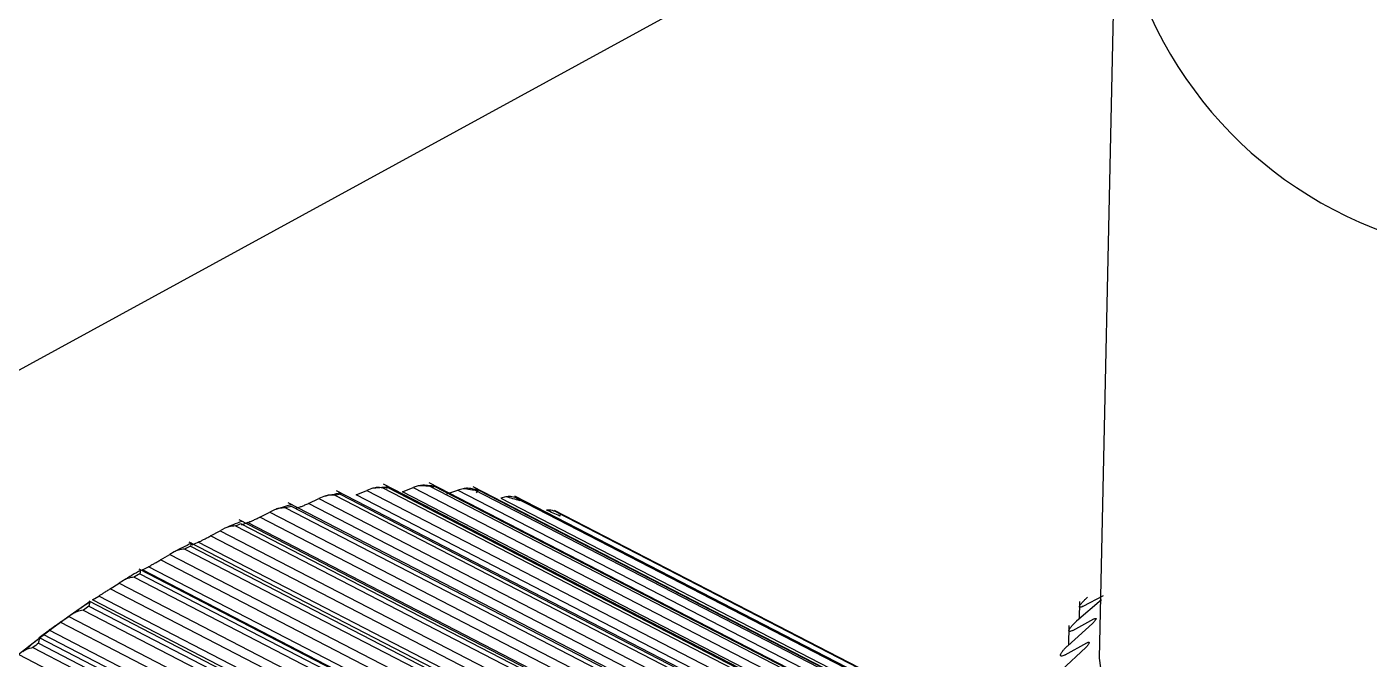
# Model space of a CAD drawing. Header units: millimetres. Extents: x 0 to 279, y 0 to 216.
# Drawn here: x 99.852 to 102.952, y 56.394 to 57.854 of the extents above; entities that cross this region are included whole.
import ezdxf

# ---------------------------------------------------------------- set-up
doc = ezdxf.new("R2010")
doc.units = ezdxf.units.MM

msp = doc.modelspace()

# ---------------------------------------------------------------- linework, layer by layer
at = {"color": 7, "linetype": 'Continuous', "lineweight": 25}
for p, q in [((98.456, 56.3089), (102.401, 58.4647)), ((102.3665, 58.165), (102.3283, 56.3962)), ((100.6484, 56.7876), (100.6368, 56.7832)), ((100.6736, 56.7891), (101.6431, 56.2884)), ((101.6784, 56.2797), (100.6757, 56.7976)), ((100.6828, 56.7875), (100.6853, 56.7911)), ((100.6857, 56.7902), (101.6552, 56.2895)), ((100.7191, 56.7803), (100.7441, 56.7897)), ((100.7558, 56.7936), (100.7441, 56.7897)), ((100.7441, 56.7897), (101.7463, 56.2721)), ((100.781, 56.7937), (101.7503, 56.2931)), ((101.7836, 56.283), (100.7811, 56.8007)), ((100.7884, 56.7887), (100.7915, 56.7929)), ((100.7927, 56.7934), (101.762, 56.2928)), ((100.8593, 56.7872), (100.8474, 56.7838)), ((101.8848, 56.274), (100.8823, 56.7916)), ((100.5025, 56.7534), (100.5263, 56.7644)), ((100.5376, 56.7693), (100.5263, 56.7644)), ((100.5263, 56.7644), (101.5286, 56.2466)), ((100.5629, 56.7721), (101.5323, 56.2712)), ((101.5697, 56.2642), (100.567, 56.7822)), ((100.5735, 56.7739), (100.5756, 56.7769)), ((100.5753, 56.7746), (101.5448, 56.2738)), ((100.6124, 56.773), (100.6368, 56.7832)), ((101.6393, 56.2425), (100.6124, 56.773)), ((100.6368, 56.7832), (101.6391, 56.2655)), ((101.746, 56.25), (100.7191, 56.7803)), ((100.822, 56.7754), (100.8474, 56.7838)), ((100.8474, 56.7838), (101.8495, 56.2664)), ((100.8843, 56.7858), (101.8536, 56.2853)), ((100.8899, 56.7776), (100.8935, 56.7822)), ((100.8955, 56.7842), (101.8648, 56.2837)), ((100.9582, 56.7685), (100.9462, 56.7657)), ((100.9462, 56.7657), (101.9482, 56.2483)), ((101.9813, 56.2529), (100.9789, 56.7704)), ((100.9829, 56.7656), (101.9521, 56.2652)), ((100.9935, 56.7626), (101.9627, 56.2622)), ((100.3901, 56.7217), (100.4131, 56.7334)), ((100.4241, 56.7387), (100.4131, 56.7334)), ((100.4131, 56.7334), (101.4155, 56.2154)), ((100.4494, 56.7428), (101.4189, 56.2418)), ((101.4155, 56.2586), (100.4555, 56.7546)), ((100.4621, 56.7466), (101.4316, 56.2457)), ((101.5295, 56.2228), (100.5025, 56.7534)), ((102.0725, 56.2196), (101.0701, 56.7371)), ((101.0761, 56.7332), (102.0453, 56.2328)), ((101.0862, 56.7288), (102.0553, 56.2285)), ((100.3088, 56.696), (100.2981, 56.6903)), ((100.3338, 56.7013), (101.3034, 56.2002)), ((101.3033, 56.2182), (100.3419, 56.7151)), ((100.3468, 56.7065), (101.3163, 56.2054)), ((100.3478, 56.7041), (100.3616, 56.709)), ((101.4075, 56.1684), (100.3616, 56.709)), ((101.4171, 56.191), (100.3901, 56.7217)), ((101.2297, 56.1454), (100.2269, 56.6639)), ((100.2338, 56.6576), (100.2478, 56.6639)), ((101.2938, 56.1231), (100.2478, 56.6639)), ((100.2759, 56.6781), (100.2981, 56.6903)), ((101.3029, 56.1472), (100.2759, 56.6781)), ((100.2981, 56.6903), (101.3005, 56.1722)), ((100.1605, 56.6229), (100.1818, 56.6355)), ((100.1922, 56.6415), (100.1818, 56.6355)), ((100.1818, 56.6355), (101.1842, 56.1172)), ((100.217, 56.648), (101.1866, 56.1467)), ((100.23, 56.6545), (101.1996, 56.1532)), ((100.2312, 56.6601), (100.2319, 56.6613)), ((101.1141, 56.0826), (100.1113, 56.6012)), ((100.1189, 56.5996), (100.133, 56.6072)), ((101.179, 56.0663), (100.133, 56.6072)), ((101.1875, 56.0918), (100.1605, 56.6229)), ((100.0751, 56.5755), (100.0651, 56.5692)), ((100.0996, 56.5831), (101.0692, 56.0816)), ((100.1127, 56.5908), (101.0822, 56.0894)), ((100.1146, 56.5987), (100.1149, 56.5992)), ((101.165, 56.0586), (100.1189, 56.5996)), ((100.0039, 56.5304), (100.0179, 56.5394)), ((101.0639, 55.9982), (100.0179, 56.5394)), ((100.0447, 56.5563), (100.0651, 56.5692)), ((101.0717, 56.0251), (100.0447, 56.5563)), ((100.0651, 56.5692), (101.0675, 56.0507)), ((102.2914, 56.5159), (102.338, 56.541)), ((99.9962, 56.5256), (99.9924, 56.5232)), ((99.9953, 56.516), (100.9649, 56.0143)), ((100.9985, 56.0087), (99.9957, 56.5275)), ((99.998, 56.526), (99.9979, 56.5258)), ((101.0499, 55.9892), (100.0039, 56.5304)), ((102.3334, 56.5308), (102.2759, 56.481)), ((102.2829, 56.5264), (102.2821, 56.4863)), ((99.9292, 56.4789), (99.9487, 56.4919)), ((100.9562, 55.9474), (99.9292, 56.4789)), ((99.9582, 56.4984), (99.9487, 56.4919)), ((99.9487, 56.4919), (100.9511, 55.9732)), ((99.9823, 56.507), (100.9519, 56.0053)), ((102.2677, 56.4601), (102.3161, 56.4865)), ((99.8893, 56.4505), (99.9032, 56.4608)), ((100.9353, 55.9091), (99.8893, 56.4505)), ((100.9492, 55.9194), (99.9032, 56.4608)), ((102.3125, 56.4761), (102.2557, 56.4247)), ((102.2583, 56.471), (102.2574, 56.4262)), ((99.8659, 56.4202), (100.8355, 55.9184)), ((99.8788, 56.4304), (100.8484, 55.9285)), ((99.882, 56.4426), (99.88, 56.4424)), ((100.8838, 55.9242), (99.881, 56.4432)), ((99.882, 56.4426), (99.8816, 56.4416)), ((102.2971, 56.4208), (102.2411, 56.3679)), ((102.2496, 56.4036), (102.2996, 56.4313)), ((99.8332, 56.4041), (100.8356, 55.8852))]:
    msp.add_line(p, q, dxfattribs=at)
at = {"color": 7, "linetype": 'Continuous', "lineweight": 25, "flags": 128}
msp.add_lwpolyline([(102.3283, 56.3962), (102.3529, 56.2181), (102.4556, 56.0108), (102.6342, 55.8171), (102.8815, 55.6452), (103.1873, 55.502), (103.5391, 55.3936), (103.9225, 55.3245), (104.3216, 55.2975), (104.7199, 55.3137), (105.1011, 55.3725), (105.2233, 55.4017)], dxfattribs=at)
at = {"color": 8, "linetype": 'Continuous', "lineweight": 25}
msp.add_arc((103.3138, 58.2756), 0.9537, 186.6511, 250.2988, dxfattribs=at)
at = {"color": 7, "linetype": 'Continuous', "lineweight": 25}
for centre, radius, start, end in [((100.7584, 55.8021), 0.9917, 94.23, 96.3735), ((100.7716, 55.7994), 0.9945, 94.9515, 95.6522), ((100.7542, 55.9118), 0.8819, 87.5789, 89.8962), ((100.7673, 55.9094), 0.8844, 88.3587, 89.1162), ((100.7607, 55.9932), 0.8001, 80.4497, 82.9217), ((100.7787, 55.666), 1.1293, 100.3628, 102.3287), ((100.7919, 55.6629), 1.1326, 101.0247, 101.6673), ((100.7738, 55.9911), 0.8024, 81.2814, 82.0895), ((100.7717, 56.0461), 0.7461, 72.9343, 75.5237), ((100.7848, 56.0441), 0.7482, 73.8052, 74.6517), ((100.8192, 55.5064), 1.2941, 105.9782, 107.7738), ((100.8325, 55.5027), 1.2979, 106.5829, 107.1698), ((100.7804, 56.0714), 0.7193, 65.1763, 67.8291), ((100.7936, 56.0695), 0.7213, 66.0683, 66.9355), ((100.8825, 55.3273), 1.484, 111.1051, 112.7443), ((100.8961, 55.3232), 1.4884, 111.6572, 112.193), ((100.9698, 55.134), 1.6962, 115.7879, 117.2878), ((100.9836, 55.1293), 1.7012, 116.2931, 116.7834), ((101.0803, 54.9322), 1.9263, 120.0778, 121.4559), ((101.0945, 54.9269), 1.932, 120.542, 120.9925), ((101.8178, 53.9042), 3.1923, 124.8766, 180.3002), ((101.2117, 54.7281), 2.1691, 124.0264, 125.2999), ((101.2262, 54.7221), 2.1755, 124.4554, 124.8717), ((101.3597, 54.528), 2.4181, 127.6829, 128.8676), ((101.3747, 54.5214), 2.4253, 128.082, 128.4692)]:
    msp.add_arc(centre, radius, start, end, dxfattribs=at)
for points, knots in [([(100.6736, 56.7891), (100.6686, 56.7897), (100.6601, 56.7908), (100.6518, 56.7885), (100.6484, 56.7876)], [0, 0, 0, 0, 0.593636, 1, 1, 1, 1]), ([(100.6853, 56.7911), (100.6855, 56.7917), (100.6861, 56.7932), (100.6859, 56.7913), (100.6857, 56.7902)], [0, 0, 0, 0, 0.406364, 1, 1, 1, 1]), ([(100.781, 56.7937), (100.776, 56.7946), (100.7677, 56.7961), (100.7593, 56.7944), (100.7558, 56.7936)], [0, 0, 0, 0, 0.5936359, 1, 1, 1, 1]), ([(100.7915, 56.7929), (100.7918, 56.7936), (100.7927, 56.7956), (100.7927, 56.7942), (100.7927, 56.7934)], [0, 0, 0, 0, 0.406364, 1, 1, 1, 1]), ([(100.8843, 56.7858), (100.8794, 56.787), (100.8712, 56.7891), (100.8628, 56.7878), (100.8593, 56.7872)], [0, 0, 0, 0, 0.593636, 1, 1, 1, 1]), ([(100.5629, 56.7721), (100.5578, 56.7724), (100.5492, 56.773), (100.5409, 56.7704), (100.5376, 56.7693)], [0, 0, 0, 0, 0.593636, 1, 1, 1, 1]), ([(100.5756, 56.7769), (100.5757, 56.7773), (100.5759, 56.7783), (100.5755, 56.776), (100.5753, 56.7746)], [0, 0, 0, 0, 0.406364, 1, 1, 1, 1]), ([(100.8935, 56.7822), (100.894, 56.7832), (100.8952, 56.7856), (100.8954, 56.7847), (100.8955, 56.7842)], [0, 0, 0, 0, 0.4063641, 1, 1, 1, 1]), ([(100.9829, 56.7656), (100.9781, 56.7671), (100.9701, 56.7697), (100.9616, 56.7688), (100.9582, 56.7685)], [0, 0, 0, 0, 0.593636, 1, 1, 1, 1]), ([(100.9906, 56.7593), (100.9913, 56.7605), (100.9929, 56.7632), (100.9933, 56.7628), (100.9935, 56.7626)], [0, 0, 0, 0, 0.406364, 1, 1, 1, 1]), ([(100.4494, 56.7428), (100.4442, 56.7428), (100.4356, 56.7429), (100.4275, 56.7399), (100.4241, 56.7387)], [0, 0, 0, 0, 0.5936359, 1, 1, 1, 1]), ([(100.4736, 56.7423), (100.4755, 56.7428), (100.4792, 56.7439), (100.4865, 56.7465), (100.4945, 56.7497), (100.4998, 56.7521), (100.5025, 56.7534)], [0, 0, 0, 0, 0.226656, 0.465275, 0.722414, 1, 1, 1, 1]), ([(101.0761, 56.7332), (101.0715, 56.735), (101.0637, 56.738), (101.0553, 56.7377), (101.0518, 56.7375)], [0, 0, 0, 0, 0.5936359, 1, 1, 1, 1]), ([(101.0824, 56.7242), (101.0832, 56.7255), (101.0851, 56.7287), (101.0858, 56.7288), (101.0862, 56.7288)], [0, 0, 0, 0, 0.406364, 1, 1, 1, 1]), ([(100.3338, 56.7013), (100.3287, 56.7011), (100.3201, 56.7007), (100.312, 56.6973), (100.3088, 56.696)], [0, 0, 0, 0, 0.593636, 1, 1, 1, 1]), ([(100.3616, 56.709), (100.3634, 56.7097), (100.3671, 56.7111), (100.3743, 56.7141), (100.3822, 56.7178), (100.3874, 56.7204), (100.3901, 56.7217)], [0, 0, 0, 0, 0.222819, 0.458011, 0.718705, 1, 1, 1, 1]), ([(100.2478, 56.6639), (100.2496, 56.6647), (100.2533, 56.6664), (100.2603, 56.6699), (100.2681, 56.6739), (100.2732, 56.6767), (100.2759, 56.6781)], [0, 0, 0, 0, 0.2194358, 0.4517255, 0.7154395, 1, 1, 1, 1]), ([(100.217, 56.648), (100.2119, 56.6475), (100.2032, 56.6467), (100.1954, 56.643), (100.1922, 56.6415)], [0, 0, 0, 0, 0.5936359, 1, 1, 1, 1]), ([(100.2319, 56.6613), (100.2317, 56.6611), (100.2311, 56.6606), (100.2304, 56.6568), (100.23, 56.6545)], [0, 0, 0, 0, 0.406364, 1, 1, 1, 1]), ([(100.133, 56.6072), (100.1348, 56.6082), (100.1384, 56.6102), (100.1453, 56.6141), (100.1529, 56.6184), (100.1579, 56.6214), (100.1605, 56.6229)], [0, 0, 0, 0, 0.216357, 0.445782, 0.71228, 1, 1, 1, 1]), ([(100.0996, 56.5831), (100.0945, 56.5823), (100.0858, 56.5811), (100.0782, 56.5771), (100.0751, 56.5755)], [0, 0, 0, 0, 0.593636, 1, 1, 1, 1]), ([(100.1149, 56.5992), (100.1146, 56.5987), (100.1138, 56.5977), (100.1131, 56.5934), (100.1127, 56.5908)], [0, 0, 0, 0, 0.406364, 1, 1, 1, 1]), ([(100.0179, 56.5394), (100.0197, 56.5405), (100.0233, 56.5428), (100.03, 56.5471), (100.0374, 56.5517), (100.0422, 56.5548), (100.0447, 56.5563)], [0, 0, 0, 0, 0.216357, 0.445782, 0.71228, 1, 1, 1, 1]), ([(99.9979, 56.5258), (99.9975, 56.5252), (99.9965, 56.5236), (99.9958, 56.5188), (99.9953, 56.516)], [0, 0, 0, 0, 0.406364, 1, 1, 1, 1]), ([(102.2914, 56.5159), (102.2897, 56.5151), (102.2865, 56.5135), (102.2835, 56.5133), (102.2824, 56.5144), (102.283, 56.5165), (102.2845, 56.5189), (102.2867, 56.522), (102.2904, 56.5261), (102.2957, 56.5314), (102.2995, 56.5347), (102.3016, 56.5365)], [0, 0, 0, 0, 0.154414, 0.286719, 0.400039, 0.499309, 0.558602, 0.620022, 0.738077, 0.857568, 1, 1, 1, 1]), ([(99.9032, 56.4608), (99.905, 56.462), (99.9086, 56.4647), (99.9151, 56.4693), (99.9222, 56.4742), (99.9268, 56.4773), (99.9292, 56.4789)], [0, 0, 0, 0, 0.216357, 0.445782, 0.71228, 1, 1, 1, 1]), ([(99.9823, 56.507), (99.9772, 56.506), (99.9687, 56.5043), (99.9613, 56.5001), (99.9582, 56.4984)], [0, 0, 0, 0, 0.5936359, 1, 1, 1, 1]), ([(102.2677, 56.4601), (102.2659, 56.4592), (102.2626, 56.4576), (102.2593, 56.4572), (102.2579, 56.4583), (102.2582, 56.4605), (102.2594, 56.463), (102.2614, 56.4661), (102.265, 56.4704), (102.2701, 56.4758), (102.2739, 56.4792), (102.2759, 56.481)], [0, 0, 0, 0, 0.154418, 0.286727, 0.400049, 0.499322, 0.558051, 0.618994, 0.741866, 0.859454, 1, 1, 1, 1]), ([(102.3161, 56.4865), (102.3169, 56.4869), (102.3186, 56.4877), (102.3202, 56.4879), (102.321, 56.4874), (102.3209, 56.4861), (102.3199, 56.4842), (102.3181, 56.4818), (102.3156, 56.4789), (102.3136, 56.4771), (102.3125, 56.4761)], [0, 0, 0, 0, 0.1495539, 0.2867417, 0.39793, 0.4999982, 0.6020898, 0.7132224, 0.8504561, 1, 1, 1, 1]), ([(99.88, 56.4424), (99.8799, 56.4425), (99.8796, 56.4426), (99.8811, 56.4441), (99.8841, 56.4465), (99.8876, 56.4492), (99.8893, 56.4505)], [0, 0, 0, 0, 0.258795, 0.499128, 0.756621, 1, 1, 1, 1]), ([(99.8659, 56.4202), (99.8609, 56.419), (99.8524, 56.417), (99.8452, 56.4125), (99.8423, 56.4107)], [0, 0, 0, 0, 0.593636, 1, 1, 1, 1]), ([(99.8816, 56.4416), (99.8811, 56.4408), (99.8799, 56.4387), (99.8792, 56.4335), (99.8788, 56.4304)], [0, 0, 0, 0, 0.406364, 1, 1, 1, 1]), ([(102.2496, 56.4036), (102.2477, 56.4027), (102.2442, 56.401), (102.2406, 56.4005), (102.2389, 56.4016), (102.2389, 56.4037), (102.2399, 56.4062), (102.2417, 56.4094), (102.2451, 56.4139), (102.2501, 56.4195), (102.2537, 56.4229), (102.2557, 56.4247)], [0, 0, 0, 0, 0.154425, 0.286739, 0.400067, 0.499344, 0.557383, 0.61773, 0.745713, 0.861272, 1, 1, 1, 1]), ([(102.2996, 56.4313), (102.3005, 56.4317), (102.3022, 56.4326), (102.3039, 56.4328), (102.3049, 56.4323), (102.305, 56.4311), (102.3041, 56.4291), (102.3025, 56.4267), (102.3001, 56.4237), (102.2981, 56.4218), (102.2971, 56.4208)], [0, 0, 0, 0, 0.149554, 0.286742, 0.39793, 0.499998, 0.60209, 0.713222, 0.850456, 1, 1, 1, 1])]:
    msp.add_open_spline(points, degree=3, knots=knots, dxfattribs=at)

doc.saveas('drawing.dxf')
